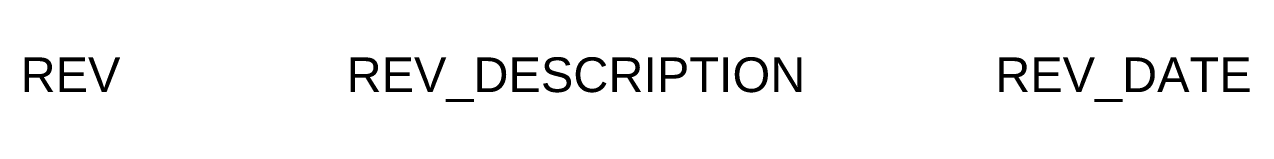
# Model space of a CAD drawing. Header units: inches. Extents: x 0.06 to 3.58, y 0.05 to 0.18.
import ezdxf
from ezdxf.enums import TextEntityAlignment as Align

# ---------------------------------------------------------------- set-up
doc = ezdxf.new("R2010")
doc.units = ezdxf.units.IN
doc.header["$MEASUREMENT"] = 0
doc.layers.add('G-ANNO-TTLB-REVS', color=1, linetype='Continuous', lineweight=25)
doc.styles.add('TAI', font='arial.ttf')

msp = doc.modelspace()

# ---------------------------------------------------------------- texts
at = {"layer": 'G-ANNO-TTLB-REVS', "style": 'TAI'}
for tag, text, p in [('REV_DESCRIPTION', 'ISSUED FOR X', (1.6411, 0.125)), ('REV', 'A', (0.1872, 0.125)), ('REV_DATE', 'XX/XX/XX', (3.2157, 0.125))]:
    msp.add_attdef(tag, text=text, height=0.1, dxfattribs=at).set_placement(p, align=Align.MIDDLE_CENTER)

doc.saveas('drawing.dxf')
